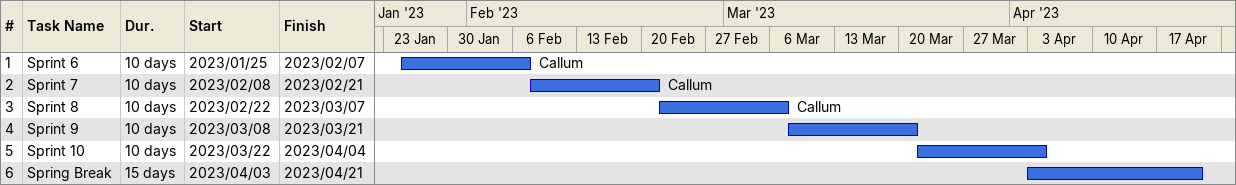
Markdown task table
| ID | Task | Duration | Start | Finish | Resources |
|---|---|---|---|---|---|
| 1 | Sprint 6 | 10d | 2023-01-25 | 2023-02-07 | Callum |
| 2 | Sprint 7 | 10d | 2023-02-08 | 2023-02-21 | Callum |
| 3 | Sprint 8 | 10d | 2023-02-22 | 2023-03-07 | Callum |
| 4 | Sprint 9 | 10d | 2023-03-08 | 2023-03-21 |  |
| 5 | Sprint 10 | 10d | 2023-03-22 | 2023-04-04 |  |
| 6 | Spring Break | 15d | 2023-04-03 | 2023-04-21 |  |
